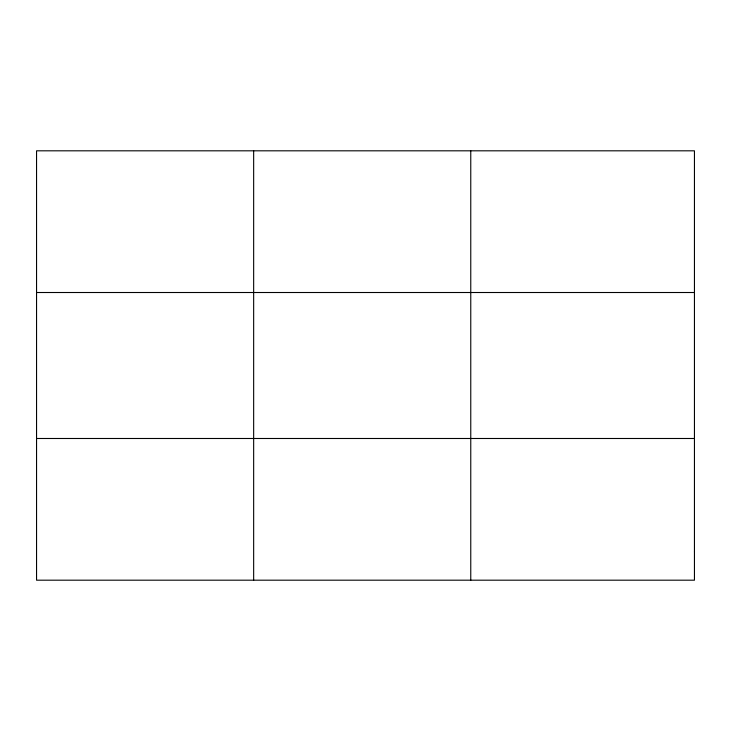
<?xml version="1.0" encoding="UTF-8"?>
<svg xmlns="http://www.w3.org/2000/svg" width="731" height="731" viewBox="0 0 731 731"><rect width="100%" height="100%" fill="white"/><g stroke="black" fill="none" stroke-linecap="round" stroke-linejoin="round"><path stroke-width="1.1" d="M253.657 580.186L253.657 150.814M470.764 580.186L470.764 150.814M36.55 292.51L694.45 292.51M36.55 438.49L694.45 438.49M694.45 551.85L694.45 580.186L36.55 580.186L36.55 150.814L694.45 150.814L694.45 551.85"/></g></svg>
